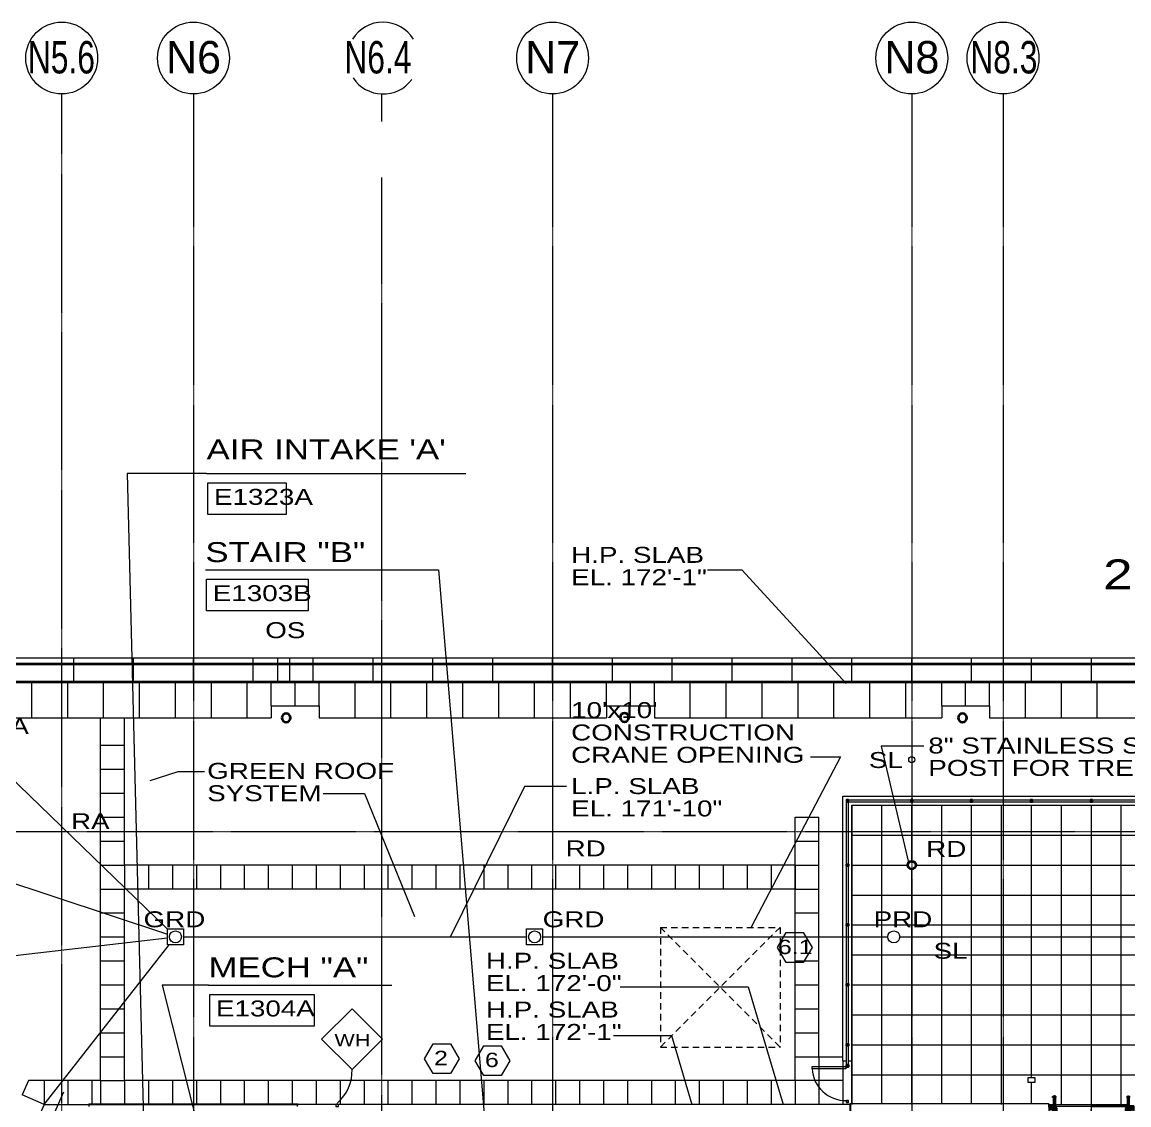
# Model space of a CAD drawing. Header units: inches. Extents: x -40190 to 0, y -3216 to 2257.
# Drawn here: x -30536 to -29427, y 1100 to 2185 of the extents above; entities that cross this region are included whole.
import ezdxf
from ezdxf.enums import TextEntityAlignment as Align

# ---------------------------------------------------------------- set-up
doc = ezdxf.new("R2010")
doc.units = ezdxf.units.IN
doc.header["$LTSCALE"] = 0.5
doc.header["$MEASUREMENT"] = 0
for name, pattern in [('A113$0$CENTER', [2, 1.25, -0.25, 0.25, -0.25]), ('A113$0$DGN Style 2', [173.538547, 104.123128, -69.415419]), ('A113$0$DGN Style 3', [242.953966, 173.538547, -69.415419]), ('A113$0$DGN Style 4', [277.835214, 138.830838, -69.415419, 0.173539, -69.415419])]:
    doc.linetypes.add(name, pattern=pattern)
for name, color, linetype in [('A113$0$63', 8, 'Continuous'), ('A113$0$A roof pave', 8, 'Continuous'), ('A113$0$A-ANNO-IDEN', 8, 'Continuous'), ('A113$0$A-ANNO-TEXT', 8, 'Continuous'), ('A113$0$A-DOOR-ADA', 8, 'Continuous'), ('A113$0$A-DOOR-FRM1', 8, 'Continuous'), ('A113$0$A-DOOR-FULL', 8, 'Continuous'), ('A113$0$A-DOOR-SWNG', 8, 'Continuous'), ('A113$0$A-DOOR-THLD', 8, 'Continuous'), ('A113$0$A-GLAZ-FULL', 8, 'Continuous'), ('A113$0$A-GRID-1DP0-15', 8, 'Continuous'), ('A113$0$A-GRID-GRD13-14', 8, 'Continuous'), ('A113$0$A-GRID-GRDP0-15', 8, 'Continuous'), ('A113$0$A-GRID-ID13-14', 8, 'Continuous'), ('A113$0$A-PLUMB-SLEEVE', 8, 'Continuous'), ('A113$0$A-roof cope', 8, 'Continuous'), ('A113$0$A-roof davi', 8, 'Continuous'), ('A113$0$A-roof hral', 8, 'Continuous'), ('A113$0$A-ROOF-PAVE-X1', 8, 'Continuous'), ('A113$0$A-trellis-above', 8, 'Continuous'), ('A113$0$A-WALL-EXTR', 8, 'Continuous'), ('A113$0$A-WALL-FULL-EXTR', 8, 'Continuous'), ('A113$0$bp113 - A-ROOF-CRTS', 8, 'Continuous'), ('A113$0$bp113 - A-ROOF-RFDR', 8, 'Continuous'), ('A113$0$C-PROP', 8, 'Continuous'), ('A113$0$E-ELEC-WIND-WASH', 8, 'Continuous'), ('A113$0$Items below', 8, 'Continuous'), ('A113$0$tower crane', 8, 'Continuous'), ('A113$0$trellis', 8, 'Continuous'), ('A613$0$A-ANNO-REVS-BULL', 8, 'Continuous'), ('A613$0$trellis', 3, 'Continuous'), ('XREF', 7, 'Continuous')]:
    doc.layers.add(name, color=color, linetype=linetype)
doc.styles.add('A113$0$Arial', font='arial.ttf', dxfattribs={"height": 0.076839})
doc.styles.add('A113$0$style-Arial', font='arial.ttf')
doc.styles.add('A113$0$style-WORKING', font='WORKING.shx')
doc.styles.add('A613$0$style-Arial', font='arial.ttf')

# ---------------------------------------------------------------- blocks, each defined once
blk = doc.blocks.new('*U557')
at = {"layer": 'A113$0$tower crane', "linetype": 'A113$0$DGN Style 2', "lineweight": 0}
for p, q in [((-480, 480, 0), (480, 480, 0)), ((-480, 480, 0), (-480, -480, 0)), ((-480, 480, 0), (480, -480, 0)), ((480, 480, 0), (-480, -480, 0)), ((480, 480, 0), (480, -480, 0)), ((-480, -480, 0), (480, -480, 0))]:
    blk.add_line(p, q, dxfattribs=at)
blk = doc.blocks.new('*U585')
at = {"layer": 'A113$0$E-ELEC-WIND-WASH', "linetype": 'A113$0$DGN Style 3', "lineweight": 13, "flags": 128}
blk.add_lwpolyline([(1.4, 1), (0, 1.7), (-1.4, 1)], dxfattribs=at)
at = {"layer": 'A113$0$E-ELEC-WIND-WASH', "linetype": 'A113$0$DGN Style 3', "lineweight": 13}
blk.add_3dface([(-1.4, -1.1), (1.4, -1.1), (1.4, 1), (-1.4, 1)], dxfattribs=at)
blk = doc.blocks.new('*U592')
at = {"layer": 'A113$0$A-DOOR-FRM1', "linetype": 'A113$0$DGN Style 4', "lineweight": 0}
for p, q in [((0, 9.4), (-42.5, 9.4)), ((0, 3.4), (-42.5, 3.4)), ((0, 9.4), (42.5, 9.4)), ((0, 3.4), (42.5, 3.4))]:
    blk.add_line(p, q, dxfattribs=at)
at = {"layer": 'A113$0$A-DOOR-FRM1', "linetype": 'A113$0$DGN Style 4', "lineweight": 0, "flags": 128}
for points in [[(-40.7, 7.8), (-40.7, 7.2), (-40, 7.2)], [(40.7, 7.8), (40.7, 7.2), (40, 7.2)]]:
    blk.add_lwpolyline(points, dxfattribs=at)
at = {"layer": 'A113$0$A-DOOR-FRM1', "linetype": 'Continuous', "lineweight": 0}
for radius in [0.875, 0.688]:
    blk.add_circle((-40.7, 7.2), radius, dxfattribs=at)
at = {"layer": 'A113$0$A-DOOR-FRM1', "linetype": 'Continuous', "lineweight": 0, "extrusion": (0, 0, -1)}
for radius in [0.875, 0.688]:
    blk.add_circle((-40.7, 7.2), radius, dxfattribs=at)
at = {"layer": 'A113$0$A-DOOR-FULL', "lineweight": 40}
for p, q in [((-38.1, 18.5), (-38.1, 19.4)), ((-38.1, 18.5), (-38.1, 19.4)), ((-37.3, 18.5), (-38, 18.5)), ((-37.3, 18.5), (-38, 18.5)), ((-37.3, -18.5), (-37.3, 18.5)), ((-37.3, -18.5), (-37.3, 18.5)), ((-36.8, 18.5), (-36.8, -18.5)), ((-36, 18.5), (-36.8, 18.5)), ((-36.8, 18.5), (-36.8, -18.5)), ((-36, 18.5), (-36.8, 18.5)), ((36, 18.5), (36.7, 18.5)), ((36, 18.5), (36.7, 18.5)), ((36.7, 18.5), (36.7, -18.5)), ((36.7, 18.5), (36.7, -18.5)), ((37.2, -18.5), (37.2, 18.5)), ((37.2, 18.5), (38, 18.5)), ((37.2, -18.5), (37.2, 18.5)), ((37.2, 18.5), (38, 18.5)), ((38, 18.5), (38, 19.4)), ((38, 18.5), (38, 19.4)), ((-38.1, -18.6), (-38.1, -19.4)), ((-38.1, -18.6), (-38.1, -19.4)), ((-37.3, -18.5), (-38, -18.5)), ((-37.3, -18.5), (-38, -18.5)), ((-36, -18.5), (-36.8, -18.5)), ((-36, -18.5), (-36.8, -18.5)), ((-36, -19.4), (-36, -18.6)), ((-36, -19.4), (-36, -18.6)), ((35.9, -19.4), (35.9, -18.6)), ((35.9, -19.4), (35.9, -18.6)), ((36, -18.5), (36.7, -18.5)), ((36, -18.5), (36.7, -18.5)), ((37.2, -18.5), (38, -18.5)), ((37.2, -18.5), (38, -18.5)), ((38, -18.6), (38, -19.4)), ((38, -18.6), (38, -19.4))]:
    blk.add_line(p, q, dxfattribs=at)
at = {"layer": 'A113$0$A-DOOR-FULL', "lineweight": 0}
for p, q in [((-38, 18.5), (-38, -15)), ((-36, 18.5), (-36, 8.6)), ((36, 18.5), (36, 8.6)), ((38, 18.5), (38, -15)), ((-38.9, 10.3), (-42.5, 10.3)), ((-42.5, 10.2), (-42.5, 3.3)), ((-42.3, 6), (-42.5, 6)), ((-38.9, 3.3), (-42.5, 3.3)), ((-36, 7.4), (-36, -15)), ((36, 7.4), (36, -15)), ((38.9, 10.3), (42.5, 10.3)), ((38.9, 3.3), (42.5, 3.3)), ((42.2, 6), (42.5, 6)), ((42.5, 10.2), (42.5, 3.3)), ((-38, -16.2), (-38, -18.5)), ((-38, -16.2), (-38, -18.5)), ((-36, -16.2), (-36, -18.5)), ((-36, -16.2), (-36, -18.5)), ((36, -16.2), (36, -18.5)), ((36, -16.2), (36, -18.5)), ((38, -16.2), (38, -18.5)), ((38, -16.2), (38, -18.5))]:
    blk.add_line(p, q, dxfattribs=at)
at = {"layer": 'A113$0$A-DOOR-FULL'}
for p, q in [((-37.3, 18.5), (-37.4, 18.5)), ((-37.3, 18.5), (-37.4, 18.5)), ((-36.6, 18.5), (-36.8, 18.5)), ((-36.6, 18.5), (-36.8, 18.5)), ((36.6, 18.5), (36.7, 18.5)), ((36.6, 18.5), (36.7, 18.5)), ((37.2, 18.5), (37.4, 18.5)), ((37.2, 18.5), (37.4, 18.5)), ((-37.3, -18.5), (-37.4, -18.5)), ((-37.3, -18.5), (-37.4, -18.5)), ((-36.6, -18.5), (-36.8, -18.5)), ((-36.6, -18.5), (-36.8, -18.5)), ((36.6, -18.5), (36.7, -18.5)), ((36.6, -18.5), (36.7, -18.5)), ((37.2, -18.5), (37.4, -18.5)), ((37.2, -18.5), (37.4, -18.5))]:
    blk.add_line(p, q, dxfattribs=at)
at = {"layer": 'A113$0$A-DOOR-FULL', "lineweight": 30}
for p, q in [((-36, 19.4), (-36, 18.5)), ((-36, 19.4), (-36, 18.5)), ((35.9, 19.4), (35.9, 18.5)), ((35.9, 19.4), (35.9, 18.5))]:
    blk.add_line(p, q, dxfattribs=at)
at = {"layer": 'A113$0$A-DOOR-FULL', "linetype": 'Continuous', "lineweight": 0}
for p, q in [((-38.9, 10.3), (-42.5, 10.3)), ((-38.9, 10.3), (-38.9, 3.3)), ((-36, 8.6), (-36.8, 8.6)), ((-36, 7.4), (-36.8, 7.4)), ((-35.4, -14.3), (-35.4, 6.8)), ((-35.4, -14.3), (-35.4, 6.8)), ((-34.1, -14.3), (-34.1, 6.8)), ((-34.1, -14.3), (-34.1, 6.8)), ((34.1, -14.3), (34.1, 6.8)), ((34.1, -14.3), (34.1, 6.8)), ((35.4, -14.3), (35.4, 6.8)), ((35.4, -14.3), (35.4, 6.8)), ((36, 8.6), (36.7, 8.6)), ((36, 7.4), (36.7, 7.4)), ((38.9, 10.3), (38.9, 3.3)), ((38.9, 10.3), (42.5, 10.3)), ((-39.3, -15), (-37.3, -15)), ((-39.3, -15), (-37.3, -15)), ((-39.3, -16.2), (-37.3, -16.2)), ((-39.3, -16.2), (-37.3, -16.2)), ((-36.8, -15), (-36, -15)), ((-36.8, -15), (-36, -15)), ((-36.8, -16.2), (-36, -16.2)), ((-36.8, -16.2), (-36, -16.2)), ((36.7, -15), (36, -15)), ((36.7, -15), (36, -15)), ((36.7, -16.2), (36, -16.2)), ((36.7, -16.2), (36, -16.2)), ((39.2, -15), (37.2, -15)), ((39.2, -15), (37.2, -15)), ((39.2, -16.2), (37.2, -16.2)), ((39.2, -16.2), (37.2, -16.2))]:
    blk.add_line(p, q, dxfattribs=at)
at = {"layer": 'A113$0$A-DOOR-FULL', "linetype": 'Continuous', "lineweight": 0, "extrusion": (0, 0, -1)}
blk.add_circle((39.2, -15.6), 0.625, dxfattribs=at)
blk.add_circle((39.2, -15.6), 0.625, dxfattribs=at)
at = {"layer": 'A113$0$A-DOOR-FULL', "linetype": 'Continuous', "lineweight": 0}
blk.add_circle((39.2, -15.6), 0.625, dxfattribs=at)
blk.add_circle((39.2, -15.6), 0.625, dxfattribs=at)
at = {"layer": 'A113$0$A-DOOR-FULL', "lineweight": 40}
for centre, radius, start, end in [((-38, 19.4), 0.05, 112.9744, 180), ((-38, 19.4), 0.05, 112.9744, 180), ((-38, 18.5), 0.05, 180, 270), ((-38, 18.5), 0.05, 180, 270), ((-38, -18.6), 0.05, 90, 180), ((-38, -18.6), 0.05, 90, 180), ((-38, -19.4), 0.05, 180, 247.0256), ((-38, -19.4), 0.05, 180, 247.0256), ((-37, -17), 2.61, 247.0256, 270.0003), ((-37, -17), 2.61, 247.0256, 270.0003), ((-37, -17), 2.61, 270.0003, 292.9744), ((-37, -17), 2.61, 270.0003, 292.9744), ((-36, -18.6), 0.05, 0, 90), ((-36, -18.6), 0.05, 0, 90), ((-36, -19.4), 0.05, 292.9744, 0), ((-36, -19.4), 0.05, 292.9744, 0)]:
    blk.add_arc(centre, radius, start, end, dxfattribs=at)
at = {"layer": 'A113$0$A-DOOR-FULL', "lineweight": 30}
for centre, radius, start, end in [((-37, 17), 2.61, 67.0256, 112.9744), ((-37, 17), 2.61, 67.0256, 112.9744), ((-36, 19.4), 0.05, 0, 67.0256), ((-36, 19.4), 0.05, 0, 67.0256), ((-36, 18.5), 0.05, 270, 0), ((-36, 18.5), 0.05, 270, 0)]:
    blk.add_arc(centre, radius, start, end, dxfattribs=at)
at = {"layer": 'A113$0$A-DOOR-FULL', "lineweight": 30, "extrusion": (0, 0, -1)}
for centre, radius, start, end in [((-36, 19.4), 0.05, 0, 67.0256), ((-36, 19.4), 0.05, 0, 67.0256), ((-36, 18.5), 0.05, 270, 0), ((-36, 18.5), 0.05, 270, 0), ((-37, 17), 2.61, 67.0256, 112.9744), ((-37, 17), 2.61, 67.0256, 112.9744)]:
    blk.add_arc(centre, radius, start, end, dxfattribs=at)
at = {"layer": 'A113$0$A-DOOR-FULL', "lineweight": 40, "extrusion": (0, 0, -1)}
for centre, radius, start, end in [((-38, 19.4), 0.05, 112.9744, 180), ((-38, 19.4), 0.05, 112.9744, 180), ((-38, 18.5), 0.05, 180, 270), ((-38, 18.5), 0.05, 180, 270), ((-36, -18.6), 0.05, 0, 90), ((-36, -18.6), 0.05, 0, 90), ((-36, -19.4), 0.05, 292.9744, 0), ((-36, -19.4), 0.05, 292.9744, 0), ((-37, -17), 2.61, 270.0003, 292.9744), ((-37, -17), 2.61, 270.0003, 292.9744), ((-37, -17), 2.61, 247.0256, 270.0003), ((-37, -17), 2.61, 247.0256, 270.0003), ((-38, -18.6), 0.05, 90, 180), ((-38, -18.6), 0.05, 90, 180), ((-38, -19.4), 0.05, 180, 247.0256), ((-38, -19.4), 0.05, 180, 247.0256)]:
    blk.add_arc(centre, radius, start, end, dxfattribs=at)
at = {"layer": 'A113$0$A-DOOR-FULL', "linetype": 'Continuous', "lineweight": 0}
for centre, radius, start, end in [((-36, 6.8), 1.88, 0, 90), ((-36, 6.8), 1.88, 0, 90), ((-36, 6.8), 0.625, 0, 90), ((-36, 6.8), 0.625, 0, 90), ((36, -14.3), 1.88, 180, 270), ((36, -14.3), 1.88, 180, 270), ((36, -14.3), 0.625, 180, 270), ((36, -14.3), 0.625, 180, 270)]:
    blk.add_arc(centre, radius, start, end, dxfattribs=at)
at = {"layer": 'A113$0$A-DOOR-FULL', "linetype": 'Continuous', "lineweight": 0, "extrusion": (0, 0, -1)}
for centre, radius, start, end in [((-36, 6.8), 1.88, 0, 90), ((-36, 6.8), 1.88, 0, 90), ((-36, 6.8), 0.625, 0, 90), ((-36, 6.8), 0.625, 0, 90), ((36, -14.3), 0.625, 180, 270), ((36, -14.3), 1.88, 180, 270), ((36, -14.3), 0.625, 180, 270), ((36, -14.3), 1.88, 180, 270)]:
    blk.add_arc(centre, radius, start, end, dxfattribs=at)
at = {"layer": 'A113$0$A-DOOR-FULL', "lineweight": 0}
for points in [[(-42.3, 8.3), (-42.5, 8.3), (-42.5, 6), (-42.3, 6)], [(42.2, 8.3), (42.5, 8.3), (42.5, 6), (42.2, 6)]]:
    blk.add_3dface(points, dxfattribs=at)
at = {"layer": 'A113$0$A-DOOR-SWNG', "linetype": 'A113$0$DGN Style 3', "lineweight": 0}
blk.add_line((0, 6.3), (0, 9.3), dxfattribs=at)
blk.add_line((0, 6.3), (0, 9.3), dxfattribs=at)
for points in [[(-36, -19.6), (-1.9, -2.8), (-0.1, 6.3)], [(36, -19.6), (1.9, -2.8), (0.1, 6.3)]]:
    blk.add_spline(points, degree=3, dxfattribs=at)
at = {"layer": 'A113$0$A-DOOR-THLD', "linetype": 'Continuous', "lineweight": 0}
for p, q in [((-38, 9.8), (-38.9, 9.8)), ((-38, 3.8), (-38.9, 3.8)), ((-36, 9.8), (0, 9.8)), ((-35.4, 3.8), (-36, 3.8)), ((-34.1, 3.8), (0, 3.8)), ((36, 9.8), (0, 9.8)), ((34.1, 3.8), (0, 3.8)), ((35.4, 3.8), (36, 3.8)), ((38.9, 9.8), (38, 9.8)), ((38, 3.8), (38.9, 3.8))]:
    blk.add_line(p, q, dxfattribs=at)
at = {"layer": 'A113$0$A-DOOR-THLD', "linetype": 'A113$0$DGN Style 2', "lineweight": 0}
for p, q in [((-38, 9.8), (-36, 9.8)), ((-38, 3.8), (-36, 3.8)), ((-35.4, 3.8), (-34.1, 3.8)), ((35.4, 3.8), (34.1, 3.8)), ((38, 9.8), (36, 9.8)), ((38, 3.8), (36, 3.8))]:
    blk.add_line(p, q, dxfattribs=at)
at = {"layer": 'A113$0$A-GLAZ-FULL', "linetype": 'Continuous', "lineweight": 30}
blk.add_circle((-40.7, 7.2), 1.19, dxfattribs=at)
at = {"layer": 'A113$0$A-GLAZ-FULL', "linetype": 'Continuous', "lineweight": 30, "extrusion": (0, 0, -1)}
blk.add_circle((-40.7, 7.2), 1.19, dxfattribs=at)
blk = doc.blocks.new('A113')
at = {"layer": 'A113$0$A roof pave', "lineweight": 0}
for p, q in [((-23743.0236, 1488.0949, -2660.425), (-23743.0236, 1524.0949, -2660.425)), ((-23707.0236, 1488.0949, -2660.425), (-23707.0236, 1524.0949, -2660.425)), ((-23671.0236, 1488.0949, -2660.425), (-23671.0236, 1524.0949, -2660.425)), ((-23635.0236, 1488.0949, -2660.425), (-23635.0236, 1524.0949, -2660.425)), ((-23599.0236, 1488.0949, -2660.425), (-23599.0236, 1524.0949, -2660.425)), ((-23563.0236, 1488.0949, -2660.425), (-23563.0236, 1524.0949, -2660.425)), ((-23527.0236, 1488.0949, -2660.425), (-23527.0236, 1524.0949, -2660.425)), ((-23503.0236, 1500.0949, -2660.425), (-23503.0236, 1524.0949, -2660.425)), ((-23479.0236, 1500.0949, -2660.425), (-23479.0236, 1524.0949, -2660.425)), ((-23455.0236, 1500.0949, -2660.425), (-23455.0236, 1524.0949, -2660.425)), ((-23419.0236, 1488.0949, -2660.425), (-23419.0236, 1524.0949, -2660.425)), ((-23383.0236, 1488.0949, -2660.425), (-23383.0236, 1524.0949, -2660.425)), ((-23347.0236, 1488.0949, -2660.425), (-23347.0236, 1524.0949, -2660.425)), ((-23311.0236, 1488.0949, -2660.425), (-23311.0236, 1524.0949, -2660.425)), ((-23275.0236, 1488.0949, -2660.425), (-23275.0236, 1524.0949, -2660.425)), ((-23239.0236, 1488.0949, -2660.425), (-23239.0236, 1524.0949, -2660.425)), ((-23203.0236, 1488.0949, -2660.425), (-23203.0236, 1524.0949, -2660.425)), ((-23167.0236, 1500.0949, -2660.425), (-23167.0236, 1524.0949, -2660.425)), ((-23143.0236, 1500.0949, -2660.425), (-23143.0236, 1524.0949, -2660.425)), ((-23119.0236, 1500.0949, -2660.425), (-23119.0236, 1524.0949, -2660.425)), ((-23083.0236, 1488.0949, -2660.425), (-23083.0236, 1524.0949, -2660.425)), ((-23047.0236, 1488.0949, -2660.425), (-23047.0236, 1524.0949, -2660.425)), ((-23011.0236, 1488.0949, -2660.425), (-23011.0236, 1524.0949, -2660.425)), ((-22975.0236, 1488.0949, -2660.425), (-22975.0236, 1524.0949, -2660.425)), ((-22939.0236, 1488.0949, -2660.425), (-22939.0236, 1524.0949, -2660.425)), ((-22903.0236, 1488.0949, -2660.425), (-22903.0236, 1524.0949, -2660.425)), ((-22867.0236, 1488.0949, -2660.425), (-22867.0236, 1524.0949, -2660.425)), ((-22831.0236, 1500.0949, -2660.425), (-22831.0236, 1524.0949, -2660.425)), ((-22807.0236, 1500.0949, -2660.425), (-22807.0236, 1524.0949, -2660.425)), ((-22783.0236, 1500.0949, -2660.425), (-22783.0236, 1524.0949, -2660.425)), ((-22747.0236, 1488.0949, -2660.425), (-22747.0236, 1524.0949, -2660.425)), ((-22711.0236, 1488.0949, -2660.425), (-22711.0236, 1524.0949, -2660.425)), ((-22675.0236, 1488.0949, -2660.425), (-22675.0236, 1524.0949, -2660.425)), ((-23674.0236, 1488.0949, -2660.425), (-23650.0236, 1488.0949, -2660.425)), ((-23674.0236, 1460.5459, -2660.425), (-23650.0236, 1460.5459, -2660.425)), ((-23674.0236, 1436.5418, -2660.425), (-23650.0236, 1436.5418, -2660.425)), ((-23674.0236, 1412.5376, -2660.425), (-23650.0236, 1412.5376, -2660.425)), ((-23674.0236, 1388.5334, -2660.425), (-23650.0236, 1388.5334, -2660.425)), ((-23674.0236, 1364.5293, -2660.425), (-23650.0236, 1364.5293, -2660.425)), ((-22977.9902, 1364.5283, -2660.425), (-22953.9861, 1364.5283, -2660.425)), ((-23674.0236, 1340.5251, -2660.425), (-23650.0236, 1340.5251, -2660.425)), ((-23650.0236, 1340.4871, -2660.425), (-23650.0236, 1316.5209, -2660.425)), ((-23626.0236, 1340.4871, -2660.425), (-23626.0236, 1316.5209, -2660.425)), ((-23602.0236, 1340.4871, -2660.425), (-23602.0236, 1316.5209, -2660.425)), ((-23578.0236, 1340.4871, -2660.425), (-23578.0236, 1316.5209, -2660.425)), ((-23554.0236, 1340.4871, -2660.425), (-23554.0236, 1316.5209, -2660.425)), ((-23530.0236, 1340.4871, -2660.425), (-23530.0236, 1316.5209, -2660.425)), ((-23506.0236, 1340.4871, -2660.425), (-23506.0236, 1316.5209, -2660.425)), ((-23482.0236, 1340.4871, -2660.425), (-23482.0236, 1316.5209, -2660.425)), ((-23458.0236, 1340.4871, -2660.425), (-23458.0236, 1316.5209, -2660.425)), ((-23434.0236, 1340.4871, -2660.425), (-23434.0236, 1316.5209, -2660.425)), ((-23410.0236, 1340.4871, -2660.425), (-23410.0236, 1316.5209, -2660.425)), ((-23386.0236, 1340.4871, -2660.425), (-23386.0236, 1316.5209, -2660.425)), ((-23362.0236, 1340.4871, -2660.425), (-23362.0236, 1316.5209, -2660.425)), ((-23338.0236, 1340.4871, -2660.425), (-23338.0236, 1316.5209, -2660.425)), ((-23314.0236, 1340.4871, -2660.425), (-23314.0236, 1316.5209, -2660.425)), ((-23290.0236, 1340.4871, -2660.425), (-23290.0236, 1316.5209, -2660.425)), ((-23266.0236, 1340.4871, -2660.425), (-23266.0236, 1316.5209, -2660.425)), ((-23242.0236, 1340.4871, -2660.425), (-23242.0236, 1316.5209, -2660.425)), ((-23218.0236, 1340.4871, -2660.425), (-23218.0236, 1316.5209, -2660.425)), ((-23194.0236, 1340.4871, -2660.425), (-23194.0236, 1316.5209, -2660.425)), ((-23170.0236, 1340.4871, -2660.425), (-23170.0236, 1316.5209, -2660.425)), ((-23146.0236, 1340.4871, -2660.425), (-23146.0236, 1316.5209, -2660.425)), ((-23122.0236, 1340.4871, -2660.425), (-23122.0236, 1316.5209, -2660.425)), ((-23098.0236, 1340.4871, -2660.425), (-23098.0236, 1316.5209, -2660.425)), ((-23074.0236, 1340.4871, -2660.425), (-23074.0236, 1316.5209, -2660.425)), ((-23050.0236, 1340.4871, -2660.425), (-23050.0236, 1316.5209, -2660.425)), ((-23026.0236, 1340.4871, -2660.425), (-23026.0236, 1316.5209, -2660.425)), ((-23002.0236, 1340.4871, -2660.425), (-23002.0236, 1316.5209, -2660.425)), ((-22978.0236, 1340.4871, -2660.425), (-22978.0236, 1316.5209, -2660.425)), ((-22977.9944, 1340.5242, -2660.425), (-22953.9902, 1340.5242, -2660.425)), ((-23674.0236, 1316.5209, -2660.425), (-23650.0236, 1316.5209, -2660.425)), ((-22977.9986, 1316.52, -2660.425), (-22953.9944, 1316.52, -2660.425)), ((-23674.0236, 1292.5167, -2660.425), (-23650.0236, 1292.5167, -2660.425)), ((-22978.0028, 1292.5158, -2660.425), (-22953.9986, 1292.5158, -2660.425)), ((-23674.0236, 1268.5126, -2660.425), (-23650.0236, 1268.5126, -2660.425)), ((-22978.0069, 1268.5116, -2660.425), (-22954.0028, 1268.5116, -2660.425)), ((-23674.0236, 1244.5084, -2660.425), (-23650.0236, 1244.5084, -2660.425)), ((-22978.0111, 1244.5075, -2660.425), (-22954.0069, 1244.5075, -2660.425)), ((-23674.0236, 1220.5042, -2660.425), (-23650.0236, 1220.5042, -2660.425)), ((-22978.0153, 1220.5033, -2660.425), (-22954.0111, 1220.5033, -2660.425)), ((-23674.0236, 1196.5, -2660.425), (-23650.0236, 1196.5, -2660.425)), ((-22978.0194, 1196.4991, -2660.425), (-22954.0153, 1196.4991, -2660.425)), ((-23674.0236, 1172.4959, -2660.425), (-23650.0236, 1172.4959, -2660.425)), ((-22978.0236, 1172.4949, -2660.425), (-22954.0194, 1172.4949, -2660.425)), ((-23674.0236, 1148.4917, -2660.425), (-23650.0236, 1148.4917, -2660.425)), ((-22978.0236, 1148.4908, -2660.425), (-22954.0194, 1148.4908, -2660.425)), ((-22954.0236, 1148.4908, -2660.425), (-22954.0236, 1124.4866, -2660.425)), ((-22954.0194, 1148.4908, -2660.425), (-22930.0153, 1148.4908, -2660.425)), ((-22930.0236, 1144.4901, -2660.425), (-22930.0236, 1100.4866, -2660.425)), ((-23730.7492, 1124.4942, -2660.425), (-23730.7492, 1100.4901, -2660.425)), ((-23706.7492, 1124.4941, -2660.425), (-23706.7492, 1100.49, -2660.425)), ((-23682.7492, 1124.494, -2660.425), (-23682.7492, 1100.4899, -2660.425)), ((-23674.0236, 1124.4875, -2660.425), (-23650.0236, 1124.4875, -2660.425)), ((-23674.0236, 1124.4875, -2660.425), (-23674.0236, 1100.4833, -2660.425)), ((-23650.0236, 1124.4875, -2660.425), (-23650.0236, 1100.4833, -2660.425)), ((-23626.0236, 1124.4874, -2660.425), (-23626.0236, 1100.4832, -2660.425)), ((-23602.0236, 1124.4874, -2660.425), (-23602.0236, 1100.4832, -2660.425)), ((-23578.0236, 1124.4874, -2660.425), (-23578.0236, 1100.4832, -2660.425)), ((-23554.0236, 1124.4873, -2660.425), (-23554.0236, 1100.4831, -2660.425)), ((-23530.0236, 1124.4873, -2660.425), (-23530.0236, 1100.4831, -2660.425)), ((-23506.0236, 1124.4873, -2660.425), (-23506.0236, 1100.4831, -2660.425)), ((-23482.0236, 1124.4872, -2660.425), (-23482.0236, 1100.483, -2660.425)), ((-23458.0236, 1124.4872, -2660.425), (-23458.0236, 1100.483, -2660.425)), ((-23434.0236, 1124.4872, -2660.425), (-23434.0236, 1100.483, -2660.425)), ((-23410.0236, 1124.4871, -2660.425), (-23410.0236, 1100.4829, -2660.425)), ((-23386.0236, 1124.4871, -2660.425), (-23386.0236, 1100.4829, -2660.425)), ((-23362.0236, 1124.4871, -2660.425), (-23362.0236, 1100.4829, -2660.425)), ((-23338.0236, 1124.487, -2660.425), (-23338.0236, 1100.4828, -2660.425)), ((-23314.0236, 1124.487, -2660.425), (-23314.0236, 1100.4828, -2660.425)), ((-23290.0236, 1124.487, -2660.425), (-23290.0236, 1100.4828, -2660.425)), ((-23266.0236, 1124.4869, -2660.425), (-23266.0236, 1100.4827, -2660.425)), ((-23242.0236, 1124.4869, -2660.425), (-23242.0236, 1100.4827, -2660.425)), ((-23218.0236, 1124.4869, -2660.425), (-23218.0236, 1100.4827, -2660.425)), ((-23194.0236, 1124.4868, -2660.425), (-23194.0236, 1100.4826, -2660.425)), ((-23170.0236, 1124.4868, -2660.425), (-23170.0236, 1100.4826, -2660.425)), ((-23146.0236, 1124.4868, -2660.425), (-23146.0236, 1100.4826, -2660.425)), ((-23122.0236, 1124.4867, -2660.425), (-23122.0236, 1100.4825, -2660.425)), ((-23098.0236, 1124.4867, -2660.425), (-23098.0236, 1100.4825, -2660.425)), ((-23074.0236, 1124.4867, -2660.425), (-23074.0236, 1100.4825, -2660.425)), ((-23050.0236, 1124.4866, -2660.425), (-23050.0236, 1100.4824, -2660.425)), ((-23026.0236, 1124.4866, -2660.425), (-23026.0236, 1100.4824, -2660.425)), ((-23002.0236, 1124.4866, -2660.425), (-23002.0236, 1100.4824, -2660.425)), ((-22978.0236, 1124.4866, -2660.425), (-22978.0236, 1100.4824, -2660.425)), ((-22954.0236, 1124.4866, -2660.425), (-22954.0236, 1100.4824, -2660.425)), ((-22930.0236, 1124.4866, -2660.425), (-22930.0236, 1100.4824, -2660.425)), ((-23730.7694, 1100.4446, -2660.425), (-23752.6974, 1110.1999, -2660.425))]:
    blk.add_line(p, q, dxfattribs=at)
at = {"layer": 'A113$0$A roof pave', "lineweight": 13}
for p, q in [((-23503.0236, 1500.0949, -2660.425), (-23455.0236, 1500.0949, -2660.425)), ((-23503.0236, 1500.0949, -2660.425), (-23503.0236, 1488.0949, -2660.425)), ((-23455.0236, 1500.0949, -2660.425), (-23455.0236, 1488.0949, -2660.425)), ((-23167.0236, 1500.0949, -2660.425), (-23119.0236, 1500.0949, -2660.425)), ((-23167.0236, 1500.0949, -2660.425), (-23167.0236, 1488.0949, -2660.425)), ((-23119.0236, 1500.0949, -2660.425), (-23119.0236, 1488.0949, -2660.425)), ((-22831.0236, 1500.0949, -2660.425), (-22783.0236, 1500.0949, -2660.425)), ((-22831.0236, 1500.0949, -2660.425), (-22831.0236, 1488.0949, -2660.425)), ((-22783.0236, 1500.0949, -2660.425), (-22783.0236, 1488.0949, -2660.425)), ((-23815.0236, 1488.094, -2660.425), (-23674.0726, 1488.0837, -2660.425)), ((-23674.0236, 1124.4875, -2660.425), (-23674.0726, 1488.0837, -2660.425)), ((-23650.0236, 1488.0949, -2660.425), (-23503.0236, 1488.0949, -2660.425)), ((-23650.0236, 1340.4871, -2660.425), (-23650.0236, 1488.0949, -2660.425)), ((-23455.0236, 1488.0949, -2660.425), (-23167.0236, 1488.0949, -2660.425)), ((-23119.0236, 1488.0949, -2660.425), (-22831.0236, 1488.0949, -2660.425)), ((-22783.0236, 1488.0949, -2660.425), (-22495.0236, 1488.0949, -2660.425)), ((-22978.0236, 1388.4908, -2660.425), (-22954.0194, 1388.4908, -2660.425)), ((-22978.0236, 1124.4866, -2660.425), (-22978.0236, 1388.4908, -2660.425)), ((-22954.0194, 1148.4906, -2660.425), (-22954.0194, 1388.4908, -2660.425)), ((-22978.0236, 1340.4871, -2660.425), (-23650.0236, 1340.4871, -2660.425)), ((-22977.9986, 1316.52, -2660.425), (-23650.0236, 1316.5209, -2660.425)), ((-23650.0236, 1124.4875, -2660.425), (-23650.0236, 1316.5209, -2660.425)), ((-23746.3393, 1124.4914, -2660.425), (-23752.6974, 1110.1999, -2660.425)), ((-23674.0236, 1124.4875, -2660.425), (-23746.3393, 1124.4914, -2660.425)), ((-22930.0236, 1124.4866, -2660.425), (-23650.0237, 1124.4908, -2660.425))]:
    blk.add_line(p, q, dxfattribs=at)
at = {"layer": 'A113$0$A-ANNO-IDEN', "lineweight": 13}
for p, q in [((-23567.8238, 1732.9274), (-23307.8239, 1732.9274)), ((-23569.0236, 1636.3996), (-23335.4737, 1636.3996)), ((-23565.8541, 1220.2555), (-23382.266, 1220.2555))]:
    blk.add_line(p, q, dxfattribs=at)
at = {"layer": 'A113$0$A-ANNO-IDEN', "lineweight": 0}
blk.add_line((-23335.4737, 1636.3996), (-23282.9138, 1011.9797), dxfattribs=at)
at = {"layer": 'A113$0$A-ANNO-IDEN', "lineweight": 0, "flags": 128}
for points in [[(-23567.8238, 1732.9274), (-23647.2714, 1732.9274), (-23630.7117, 1071.1735)], [(-23565.8541, 1220.2555), (-23612.2687, 1220.2555), (-23552.8944, 984.4459)]]:
    blk.add_lwpolyline(points, dxfattribs=at)
at = {"layer": 'A113$0$A-ANNO-IDEN', "lineweight": 13}
for points in [[(-23566.624, 1723.4106), (-23487.9441, 1723.4106), (-23487.9441, 1691.8811), (-23566.624, 1691.8811)], [(-23567.8238, 1626.8829), (-23466.1456, 1626.8829), (-23466.1456, 1595.3534), (-23567.8238, 1595.3534)], [(-23564.6543, 1210.7388), (-23460.1329, 1210.7388), (-23460.1329, 1179.2092), (-23564.6543, 1179.2092)]]:
    blk.add_3dface(points, dxfattribs=at)
at = {"layer": 'A113$0$A-ANNO-TEXT', "lineweight": 0}
for p, q in [((-23153.4447, 1218.6083), (-23024.944, 1218.6083)), ((-23024.944, 1218.6083), (-22990.0236, 1100.4866)), ((-23159.8784, 1169.6916), (-23101.8463, 1169.6916)), ((-23101.8463, 1169.6916), (-23081.3872, 1100.4866))]:
    blk.add_line(p, q, dxfattribs=at)
at = {"layer": 'A113$0$A-ANNO-TEXT', "lineweight": 0, "flags": 128}
for points in [[(-23065.7926, 1636.3996), (-23031.3195, 1636.3996), (-22926.5981, 1522.6404)], [(-22848.9742, 1459.6587), (-22891.7226, 1459.6587), (-22864.1561, 1342.9726)], [(-22962.4343, 1449.028), (-22932.3491, 1449.028), (-23021.8884, 1278.447)], [(-23570.0114, 1433.881), (-23596.6461, 1433.881), (-23624.6464, 1425.0595)], [(-23451.0996, 1412.3908), (-23409.5534, 1412.3908), (-23359.4114, 1289.1138)], [(-23207.2311, 1419.3387), (-23249.3329, 1419.3387), (-23323.7126, 1268.3872)]]:
    blk.add_lwpolyline(points, dxfattribs=at)
at = {"layer": 'A113$0$A-ANNO-TEXT', "lineweight": 0}
blk.add_ellipse((-23463.8826, 1134.013), major_axis=(5.7231, 41.555), ratio=0.998398601, start_param=3.989866836, end_param=4.888019704, dxfattribs=at)
at = {"layer": 'A113$0$A-ANNO-TEXT', "lineweight": 13}
blk.add_3dface([(-23422.0323, 1135.6478), (-23391.5617, 1166.1185), (-23422.0323, 1196.5891), (-23452.503, 1166.1185)], dxfattribs=at)
at = {"layer": 'A113$0$A-DOOR-ADA', "lineweight": 13}
blk.add_3dface([(-22744.2736, 1122.4901, -2660.425), (-22744.2736, 1127.4901, -2660.425), (-22737.7736, 1127.4901, -2660.425), (-22737.7736, 1122.4901, -2660.425)], dxfattribs=at)
at = {"layer": 'A113$0$A-GRID-1DP0-15', "lineweight": 13}
for centre in [(-23581.0236, 2149.2362), (-23221.0236, 2149.2362), (-22861.0236, 2149.2362)]:
    blk.add_circle(centre, 36, dxfattribs=at)
for start, end in [(31.6457302, 148.2917647), (213.5133166, 323.1751903)]:
    blk.add_arc((-23390.9935, 2149.2212), 36, start, end, dxfattribs=at)
at = {"layer": 'A113$0$A-GRID-GRD13-14', "linetype": 'A113$0$CENTER', "lineweight": 0}
blk.add_line((-23713.0236, 380.7641), (-23713.0236, 2113.2362), dxfattribs=at)
at = {"layer": 'A113$0$A-GRID-GRD13-14', "lineweight": 0}
blk.add_line((-23711.258, 1113.0635, 0.001), (-24108.0806, 216.9988, 0.001), dxfattribs=at)
at = {"layer": 'A113$0$A-GRID-GRDP0-15', "linetype": 'A113$0$CENTER', "lineweight": 0}
for p, q in [((-23581.0236, 2113.2362), (-23581.0236, -676.9052)), ((-23221.0236, 2113.2362), (-23221.0236, -676.9055)), ((-22861.0236, 2113.2362), (-22861.0236, -797.9051)), ((-22769.5278, 2113.2362), (-22769.5278, 1016.1072)), ((-23392.0337, 367.1574), (-23392.0337, 2029.5617)), ((-23941.0236, 1374.095), (-20364.9322, 1374.095))]:
    blk.add_line(p, q, dxfattribs=at)
at = {"layer": 'A113$0$A-GRID-GRDP0-15', "lineweight": 0}
blk.add_line((-23392.0337, 2085.6066), (-23392.0337, 2113.2362), dxfattribs=at)
at = {"layer": 'A113$0$A-GRID-GRDP0-15', "lineweight": 13}
blk.add_circle((-22769.5278, 2149.2362), 36, dxfattribs=at)
at = {"layer": 'A113$0$A-GRID-ID13-14', "lineweight": 13}
blk.add_circle((-23713.0236, 2149.2362), 36, dxfattribs=at)
at = {"layer": 'A113$0$A-PLUMB-SLEEVE', "lineweight": 13}
blk.add_circle((-22861.0236, 1446.095, -2660.425), 3, dxfattribs=at)
at = {"layer": 'A113$0$A-roof cope', "lineweight": 13}
for p, q in [((-23887.0236, 1548.0949, -2660.425), (-21055.0236, 1548.0949, -2660.425)), ((-23496.773, 1548.0949, -2660.425), (-23496.773, 1524.0949, -2660.425)), ((-23484.773, 1548.0949, -2660.425), (-23484.773, 1524.0949, -2660.425))]:
    blk.add_line(p, q, dxfattribs=at)
at = {"layer": 'A113$0$A-roof cope', "lineweight": 0}
for p, q in [((-23701.0242, 1524.0949, -2660.425), (-23701.0242, 1548.0949, -2660.425)), ((-23641.0242, 1524.0949, -2660.425), (-23641.0242, 1548.0949, -2660.425)), ((-23581.0242, 1524.0949, -2660.425), (-23581.0242, 1548.0949, -2660.425)), ((-23521.0242, 1524.0949, -2660.425), (-23521.0242, 1548.0949, -2660.425)), ((-23461.0242, 1524.0949, -2660.425), (-23461.0242, 1548.0949, -2660.425)), ((-23401.0242, 1524.0949, -2660.425), (-23401.0242, 1548.0949, -2660.425)), ((-23341.0242, 1524.0949, -2660.425), (-23341.0242, 1548.0949, -2660.425)), ((-23281.0242, 1524.0949, -2660.425), (-23281.0242, 1548.0949, -2660.425)), ((-23221.0242, 1524.0949, -2660.425), (-23221.0242, 1548.0949, -2660.425)), ((-23161.0242, 1524.0949, -2660.425), (-23161.0242, 1548.0949, -2660.425)), ((-23101.0242, 1524.0949, -2660.425), (-23101.0242, 1548.0949, -2660.425)), ((-23041.0242, 1524.0949, -2660.425), (-23041.0242, 1548.0949, -2660.425)), ((-22981.0242, 1524.0949, -2660.425), (-22981.0242, 1548.0949, -2660.425)), ((-22921.0242, 1524.0949, -2660.425), (-22921.0242, 1548.0949, -2660.425)), ((-22861.0242, 1524.0949, -2660.425), (-22861.0242, 1548.0949, -2660.425)), ((-22801.0242, 1524.0949, -2660.425), (-22801.0242, 1548.0949, -2660.425)), ((-22741.0242, 1524.0949, -2660.425), (-22741.0242, 1548.0949, -2660.425)), ((-22681.0242, 1524.0949, -2660.425), (-22681.0242, 1548.0949, -2660.425))]:
    blk.add_line(p, q, dxfattribs=at)
at = {"layer": 'A113$0$A-roof cope', "lineweight": 40}
blk.add_line((-23863.0236, 1524.0949, -2660.425), (-21079.0236, 1524.0949, -2660.425), dxfattribs=at)
at = {"layer": 'A113$0$A-roof davi', "lineweight": 40, "extrusion": (0, 0, -1)}
for centre in [(23488.0236, 1488.0949, 2660.425), (23149.0236, 1488.5374, 2660.425), (22810.2677, 1488.0949, 2660.425)]:
    blk.add_circle(centre, 4.319, dxfattribs=at)
at = {"layer": 'A113$0$A-roof hral', "lineweight": 13}
for p, q in [((-22926.5236, 1138.4901, -2660.425), (-22926.5236, 1405.4901, -2660.425)), ((-22926.0236, 1405.9901, -2660.425), (-21358.535, 1405.9901, -2660.425)), ((-22924.5236, 1138.4901, -2660.425), (-22924.5236, 1403.4901, -2660.425)), ((-22924.0236, 1403.9901, -2660.425), (-21360.535, 1403.9901, -2660.425)), ((-22927.0236, 1138.4901, -2660.425), (-22961.0236, 1138.4901, -2660.425)), ((-22961.0236, 1138.4901, -2660.425), (-22961.0236, 1136.4901, -2660.425)), ((-22927.0236, 1136.4901, -2660.425), (-22961.0236, 1136.4901, -2660.425)), ((-22927.0236, 1138.4901, -2660.425), (-22927.0236, 1136.4901, -2660.425)), ((-22926.5236, 1138.4901, -2660.425), (-22924.5236, 1138.4901, -2660.425)), ((-22924.5236, 1138.4901, -2660.425), (-22926.5236, 1138.4901, -2660.425)), ((-22926.5236, 1102.4901, -2660.425), (-22926.5236, 1104.4901, -2660.425)), ((-22926.5236, 1104.4901, -2660.425), (-22924.5236, 1104.4901, -2660.425)), ((-22926.5236, 1102.4901, -2660.425), (-22926.5236, 1104.4901, -2660.425)), ((-22924.5236, 1104.4901, -2660.425), (-22926.5236, 1104.4901, -2660.425)), ((-22926.5236, 1102.4901, -2660.425), (-22924.5236, 1102.4901, -2660.425)), ((-22924.5236, 1102.4901, -2660.425), (-22926.5236, 1102.4901, -2660.425)), ((-22924.5236, 1102.4901, -2660.425), (-22924.5236, 1104.4901, -2660.425)), ((-22924.5236, 1102.4901, -2660.425), (-22924.5236, 1104.4901, -2660.425))]:
    blk.add_line(p, q, dxfattribs=at)
at = {"layer": 'A113$0$A-roof hral', "lineweight": 0}
blk.add_arc((-22927.0236, 1138.4901, -2660.425), 34, 183.3722867, 270.842519, dxfattribs=at)
at = {"layer": 'A113$0$A-roof hral', "lineweight": 30}
for points in [[(-22924.5236, 1405.9901, -2660.425), (-22926.5236, 1405.9901, -2660.425), (-22926.5236, 1403.9901, -2660.425), (-22924.5236, 1403.9901, -2660.425)], [(-22860.0194, 1405.9901, -2660.425), (-22862.0194, 1405.9901, -2660.425), (-22862.0194, 1403.9901, -2660.425), (-22860.0194, 1403.9901, -2660.425)], [(-22800.0194, 1405.9901, -2660.425), (-22802.0194, 1405.9901, -2660.425), (-22802.0194, 1403.9901, -2660.425), (-22800.0194, 1403.9901, -2660.425)], [(-22740.0194, 1405.9901, -2660.425), (-22742.0194, 1405.9901, -2660.425), (-22742.0194, 1403.9901, -2660.425), (-22740.0194, 1403.9901, -2660.425)], [(-22680.0194, 1405.9901, -2660.425), (-22682.0194, 1405.9901, -2660.425), (-22682.0194, 1403.9901, -2660.425), (-22680.0194, 1403.9901, -2660.425)], [(-22924.5236, 1339.4901, -2660.425), (-22926.5236, 1339.4901, -2660.425), (-22926.5236, 1341.4901, -2660.425), (-22924.5236, 1341.4901, -2660.425)], [(-22924.5236, 1279.4901, -2660.425), (-22926.5236, 1279.4901, -2660.425), (-22926.5236, 1281.4901, -2660.425), (-22924.5236, 1281.4901, -2660.425)], [(-22924.5236, 1219.4901, -2660.425), (-22926.5236, 1219.4901, -2660.425), (-22926.5236, 1221.4901, -2660.425), (-22924.5236, 1221.4901, -2660.425)], [(-22924.5236, 1159.4901, -2660.425), (-22926.5236, 1159.4901, -2660.425), (-22926.5236, 1161.4901, -2660.425), (-22924.5236, 1161.4901, -2660.425)], [(-22924.5236, 1138.4901, -2660.425), (-22926.5236, 1138.4901, -2660.425), (-22926.5236, 1140.4901, -2660.425), (-22924.5236, 1140.4901, -2660.425)], [(-22926.5236, 1138.4901, -2660.425), (-22924.5236, 1138.4901, -2660.425), (-22924.5236, 1140.4901, -2660.425), (-22926.5236, 1140.4901, -2660.425)]]:
    blk.add_3dface(points, dxfattribs=at)
at = {"layer": 'A113$0$A-ROOF-PAVE-X1', "lineweight": 13}
for p, q in [((-22930.0236, 1409.4901, -2660.425), (-21354.535, 1409.4901, -2660.425)), ((-22930.0236, 1144.4901, -2660.425), (-22930.0236, 1409.4901, -2660.425)), ((-22921.0236, 1400.4901, -2660.425), (-21363.535, 1400.4901, -2660.425)), ((-22921.0236, 1144.4901, -2660.425), (-22921.0236, 1400.4901, -2660.425)), ((-22930.0236, 1144.4901, -2660.425), (-22926.4915, 1144.4901, -2660.425)), ((-22924.5236, 1144.4901, -2660.425), (-22921.0236, 1144.4901, -2660.425))]:
    blk.add_line(p, q, dxfattribs=at)
at = {"layer": 'A113$0$A-ROOF-PAVE-X1', "lineweight": 0}
for p, q in [((-22891.0236, 1101.4865, -2660.425), (-22891.0236, 1400.4901, -2660.425)), ((-22861.0236, 1344.4901, -2660.425), (-22861.0236, 1400.4901, -2660.425)), ((-22831.0236, 1101.4865, -2660.425), (-22831.0236, 1400.4901, -2660.425)), ((-22801.0236, 1101.4865, -2660.425), (-22801.0236, 1400.4901, -2660.425)), ((-22771.0236, 1100.4865, -2660.425), (-22771.0236, 1400.4901, -2660.425)), ((-22741.0236, 1127.4901, -2660.425), (-22741.0236, 1400.4901, -2660.425)), ((-22711.0236, 1130.4901, -2660.425), (-22711.0236, 1400.4901, -2660.425)), ((-22681.0236, 1100.4901, -2660.425), (-22681.0236, 1400.4901, -2660.425)), ((-22651.0236, 1100.4901, -2660.425), (-22651.0236, 1400.4901, -2660.425)), ((-22921.0236, 1370.4901, -2660.425), (-21363.535, 1370.4901, -2660.425)), ((-22921.0236, 1340.4901, -2660.425), (-22865.0197, 1340.4901, -2660.425)), ((-22861.0236, 1100.4901, -2660.425), (-22861.0236, 1336.4901, -2660.425)), ((-22857.0197, 1340.4901, -2660.425), (-22505.0197, 1340.4901, -2660.425)), ((-22921.0236, 1310.4901, -2660.425), (-21363.535, 1310.4901, -2660.425)), ((-22921.0236, 1280.4901, -2660.425), (-21363.535, 1280.4901, -2660.425)), ((-22921.0236, 1250.4901, -2660.425), (-21363.535, 1250.4901, -2660.425)), ((-22921.0236, 1220.4901, -2660.425), (-21363.535, 1220.4901, -2660.425)), ((-22921.0236, 1190.4901, -2660.425), (-21363.535, 1190.4901, -2660.425)), ((-22921.0236, 1160.4901, -2660.425), (-21363.535, 1160.4901, -2660.425)), ((-22921.0236, 1101.4865, -2660.425), (-22921.0236, 1144.4901, -2660.425)), ((-22921.0236, 1130.4901, -2660.425), (-21363.535, 1130.4901, -2660.425)), ((-22741.0236, 1101.4865, -2660.425), (-22741.0236, 1122.4901, -2660.425)), ((-22711.0236, 1100.4901, -2660.425), (-22711.0236, 1130.4901, -2660.425)), ((-22723.7703, 1100.4865, -2660.425), (-22719.0192, 1100.4865, -2660.425)), ((-22717.0192, 1100.4865, -2660.425), (-22645.0192, 1100.4865, -2660.425)), ((-22681.0192, 1098.9902, -2660.425), (-22681.0192, 1103.4006, -2660.425))]:
    blk.add_line(p, q, dxfattribs=at)
at = {"layer": 'A113$0$A-trellis-above', "lineweight": 0}
for q in [(-22921.0236, 1100.4901, -2660.425), (-21363.535, 1400.4901, -2660.425)]:
    blk.add_line((-22921.0236, 1400.4901, -2660.425), q, dxfattribs=at)
at = {"layer": 'A113$0$A-WALL-EXTR', "lineweight": 0}
for p, q in [((-22922.8335, 1100.4865, 1992.7541), (-22922.8335, 1101.4865, 1992.7541)), ((-22723.7703, 1097.9901, 1992.7541), (-22723.7703, 1101.4865, 1992.7541))]:
    blk.add_line(p, q, dxfattribs=at)
at = {"layer": 'A113$0$A-WALL-EXTR', "lineweight": 0, "elevation": 1992.7541, "flags": 128}
blk.add_lwpolyline([(-22922.8335, 1101.4865), (-22723.7703, 1101.4865)], dxfattribs=at)
at = {"layer": 'A113$0$A-WALL-FULL-EXTR', "lineweight": 13}
for p, q in [((-23730.7492, 1100.4901, 1992.7541), (-23742.4971, 1074.0833, 1992.7541)), ((-23730.7492, 1100.4901, 1992.7541), (-23685.5225, 1100.4941, 1992.7541)), ((-23685.5225, 1098.4941, 1992.7541), (-23685.5225, 1100.4941, 1992.7541)), ((-22922.8335, 1100.4865, 1992.7541), (-23476.7492, 1100.4901, 1992.7541)), ((-23476.7492, 1098.49, 1992.7541), (-23476.7492, 1100.49, 1992.7541))]:
    blk.add_line(p, q, dxfattribs=at)
at = {"layer": 'A113$0$A-WALL-FULL-EXTR', "lineweight": 30}
for p, q in [((-23476.7492, 1100.4869, 1992.7541), (-23685.5225, 1100.4899, 1992.7541)), ((-22922.8335, 1100.4901, 1992.7541), (-22922.8335, 1091.2401, 1992.7541))]:
    blk.add_line(p, q, dxfattribs=at)
for p in [(-23685.5225, 1100.4899, 1992.7541), (-23476.7492, 1100.49, 1992.7541)]:
    blk.add_point(p, dxfattribs=at)
at = {"layer": 'A113$0$bp113 - A-ROOF-CRTS', "lineweight": 13}
for p, q in [((-23863.0236, 1524.0949, -2660.425), (-23607.0236, 1276.3374, -2660.425)), ((-23863.0236, 1356.0949, -2660.425), (-23607.0236, 1271.2465, -2660.425)), ((-23994.857, 1223.0768, -2660.425), (-23607.0236, 1267.675, -2660.425)), ((-23591.0236, 1268.595, -2660.425), (-23247.0236, 1268.595, -2660.425)), ((-23231.0236, 1268.595, -2660.425), (-22885.0236, 1268.595, -2660.425)), ((-22873.0236, 1268.595, -2660.425), (-22525.0236, 1268.595, -2660.425)), ((-23730.7492, 1100.4901, -2660.425), (-23605.2924, 1260.595, -2660.425))]:
    blk.add_line(p, q, dxfattribs=at)
at = {"layer": 'A113$0$bp113 - A-ROOF-RFDR', "lineweight": 13}
for centre in [(-23599.0236, 1268.595, -2660.425), (-23239.0236, 1268.595, -2660.425), (-22879.0236, 1268.595, -2660.425)]:
    blk.add_circle(centre, 6, dxfattribs=at)
for points in [[(-23607.0236, 1276.595, -2660.425), (-23591.0236, 1276.595, -2660.425), (-23591.0236, 1260.595, -2660.425), (-23607.0236, 1260.595, -2660.425)], [(-23247.0236, 1276.595, -2660.425), (-23231.0236, 1276.595, -2660.425), (-23231.0236, 1260.595, -2660.425), (-23247.0236, 1260.595, -2660.425)]]:
    blk.add_3dface(points, dxfattribs=at)
at = {"layer": 'A113$0$C-PROP', "lineweight": 40, "flags": 128}
blk.add_lwpolyline([(-25004.5437, -676.9041), (-24022.0239, 1542.095), (-21061.0239, 1542.095), (-21061.0239, -676.9042)], dxfattribs=at)
at = {"layer": 'A113$0$Items below', "lineweight": 0}
blk.add_line((-21061.0236, 1542.0949, -2660.425), (-23881.0236, 1542.0949, -2660.425), dxfattribs=at)
at = {"layer": 'A113$0$trellis', "lineweight": 40}
for centre in [(-22861.0197, 1340.4901, 0), (-22861.0197, 1340.4901, -2660.425)]:
    blk.add_circle(centre, 4, dxfattribs=at)
at = {"layer": 'A113$0$A-DOOR-SWNG', "lineweight": 0}
blk.add_blockref('*U592', (-22681.0189, 1089.2087, 1992.7541), dxfattribs=at)
at = {"layer": 'A113$0$E-ELEC-WIND-WASH', "lineweight": 13}
blk.add_blockref('*U585', (-23437.0384, 1099.5684, 1992.7541), dxfattribs=at)
at = {"layer": 'A113$0$tower crane', "lineweight": 0, "xscale": 0.125, "yscale": 0.125, "zscale": 0.125}
blk.add_blockref('*U557', (-23053.0234, 1218.1282, 0.0002), dxfattribs=at)
at = {"layer": 'A113$0$63', "lineweight": 0, "style": 'A113$0$style-Arial', "width": 1.246875}
for s, p in [('DBA', (-23803.1727, 1471.7499, -0.001)), ('RA', (-23703.7636, 1376.5107, -0.001)), ('RD', (-23207.9965, 1349.2349)), ('RD', (-22846.5555, 1348.7569, -0.001))]:
    blk.add_text(s, height=16, dxfattribs=at).set_placement(p)
at = {"layer": 'A113$0$A-ANNO-IDEN', "lineweight": 13, "style": 'A113$0$style-Arial', "width": 1.246875}
for s, height, p in [("AIR INTAKE 'A'", 19.999996, (-23567.8248, 1747.073)), ('E1323A', 16, (-23560.44, 1701.5238)), ('E1303B', 16, (-23561.6398, 1604.9961)), ('E1304A', 16, (-23558.4702, 1188.852))]:
    blk.add_text(s, height=height, dxfattribs=at).set_placement(p)
at = {"layer": 'A113$0$A-ANNO-IDEN', "lineweight": 13, "char_height": 19.999996, "attachment_point": 7, "line_spacing_factor": 0.6, "style": 'A113$0$Arial'}
for s, insert in [('\\H1x;\\W1.24688;STAIR "B"', (-23569.0246, 1643.8786)), ('\\H1x;\\W1.24688;MECH "A"', (-23565.8551, 1227.7345))]:
    blk.add_mtext(s, dxfattribs=dict(at, insert=insert))
at = {"layer": 'A113$0$A-ANNO-TEXT', "lineweight": 13}
for s, height, style, width, p in [('H.P. SLAB', 16, 'A113$0$style-Arial', 1.246875, (-23202.437, 1643.3987)), ('EL. 172\'-1"', 15.999998, 'A113$0$style-Arial', 1.246875, (-23202.437, 1620.9987)), ('SL', 16, 'A113$0$style-Arial', 1.246875, (-22904.0396, 1437.7946)), ('L.P. SLAB', 16, 'A113$0$style-Arial', 1.246875, (-23202.437, 1411.6642)), ('EL. 171\'-10"', 15.999998, 'A113$0$style-Arial', 1.246875, (-23202.437, 1389.2642)), ('SL', 16, 'A113$0$style-Arial', 1.246875, (-22839.1642, 1246.6585)), ('H.P. SLAB', 16, 'A113$0$style-Arial', 1.246875, (-23287.8671, 1236.6302)), ('EL. 172\'-0"', 15.999998, 'A113$0$style-Arial', 1.246875, (-23287.8671, 1214.2302)), ('H.P. SLAB', 16, 'A113$0$style-Arial', 1.246875, (-23287.8671, 1187.7135)), ('EL. 172\'-1"', 15.999998, 'A113$0$style-Arial', 1.246875, (-23287.8671, 1165.3135)), ('WH', 12.312, 'A113$0$style-WORKING', 1.3125, (-23439.6831, 1159.008))]:
    blk.add_text(s, height=height, dxfattribs=dict(at, style=style, width=width)).set_placement(p)
at = {"layer": 'A113$0$A-ANNO-TEXT', "lineweight": 30, "style": 'A113$0$style-Arial', "width": 1.266666}
blk.add_text('2ND STREET NW', height=30, dxfattribs=at).set_placement((-22669.1755, 1616.8281))
at = {"layer": 'A113$0$A-ANNO-TEXT', "lineweight": 70, "style": 'A113$0$style-Arial', "width": 1.246875}
for s, height, p in [('OS', 16, (-23509.0562, 1567.9296)), ("10'x10'", 16, (-23202.437, 1487.8187)), ('CONSTRUCTION ', 15.999998, (-23202.437, 1465.4187)), ('8" STAINLESS STEEL', 15.999998, (-22844.4546, 1452.3091)), ('CRANE OPENING', 15.999998, (-23202.437, 1443.0187)), ('GREEN ROOF', 16, (-23567.2271, 1426.9454)), ('POST FOR TRELLIS', 15.999998, (-22844.4546, 1429.9091)), ('SYSTEM', 16, (-23567.2271, 1404.5454)), ('GRD', 16, (-23631.0045, 1278.1819)), ('GRD', 16, (-23230.9749, 1278.1819)), ('PRD', 16, (-22899.2694, 1278.1819))]:
    blk.add_text(s, height=height, dxfattribs=at).set_placement(p)
at = {"layer": 'A113$0$A-GRID-1DP0-15', "lineweight": 13, "style": 'A113$0$style-Arial'}
for s, width, p in [('N6', 0.95, (-23608.4799, 2133.8402)), ('N6.4', 0.701538, (-23429.7646, 2133.8252)), ('N7', 0.95, (-23248.4799, 2133.8402)), ('N8', 0.95, (-22888.4799, 2133.8402))]:
    blk.add_text(s, height=32.5, dxfattribs=dict(at, width=width)).set_placement(p)
at = {"layer": 'A113$0$A-GRID-GRDP0-15', "lineweight": 13, "style": 'A113$0$style-Arial', "width": 0.701538}
blk.add_text('N8.3', height=32.5, dxfattribs=at).set_placement((-22802.3329, 2133.8402))
at = {"layer": 'A113$0$A-GRID-ID13-14', "lineweight": 13, "style": 'A113$0$style-Arial', "width": 0.701538}
blk.add_text('N5.6', height=32.5, dxfattribs=at).set_placement((-23746.9975, 2133.8402))
blk = doc.blocks.new('A613')
at = {"layer": 'A613$0$A-ANNO-REVS-BULL', "lineweight": 13, "elevation": 0, "flags": 128}
for points in [[(-22987, 1272.8), (-22969.7, 1272.8), (-22961, 1257.8), (-22969.7, 1242.8), (-22987, 1242.8), (-22995.7, 1257.8), (-22987, 1272.8)], [(-23340.8, 1161.5), (-23323.4, 1161.5), (-23314.8, 1146.5), (-23323.4, 1131.5), (-23340.8, 1131.5), (-23349.4, 1146.5), (-23340.8, 1161.5)]]:
    blk.add_lwpolyline(points, close=True, dxfattribs=at)
at = {"layer": 'A613$0$A-ANNO-REVS-BULL', "lineweight": 13, "flags": 128}
blk.add_lwpolyline([(-23289.8, 1159.5), (-23272.5, 1159.5), (-23263.9, 1144.5), (-23272.5, 1129.5), (-23289.8, 1129.5), (-23298.5, 1144.5), (-23289.8, 1159.5)], close=True, dxfattribs=at)
at = {"layer": 'A613$0$trellis', "lineweight": 40}
blk.add_circle((-22861, 1340.5, 908.5), 4, dxfattribs=at)
at = {"layer": 'A613$0$A-ANNO-REVS-BULL', "lineweight": 13, "style": 'A613$0$style-Arial', "width": 1.246876}
for s, p in [('6.1', (-22977.8, 1258.5, 0)), ('2', (-23332.9, 1147.2, 0)), ('6', (-23281.9, 1145.3))]:
    blk.add_text(s, height=14.4, dxfattribs=at).set_placement(p, align=Align.MIDDLE_CENTER)

msp = doc.modelspace()

# ---------------------------------------------------------------- block references
at = {"layer": 'XREF'}
for name in ['A113', 'A613']:
    msp.add_blockref(name, (-6783.7, 0), dxfattribs=at)

doc.saveas('drawing.dxf')
